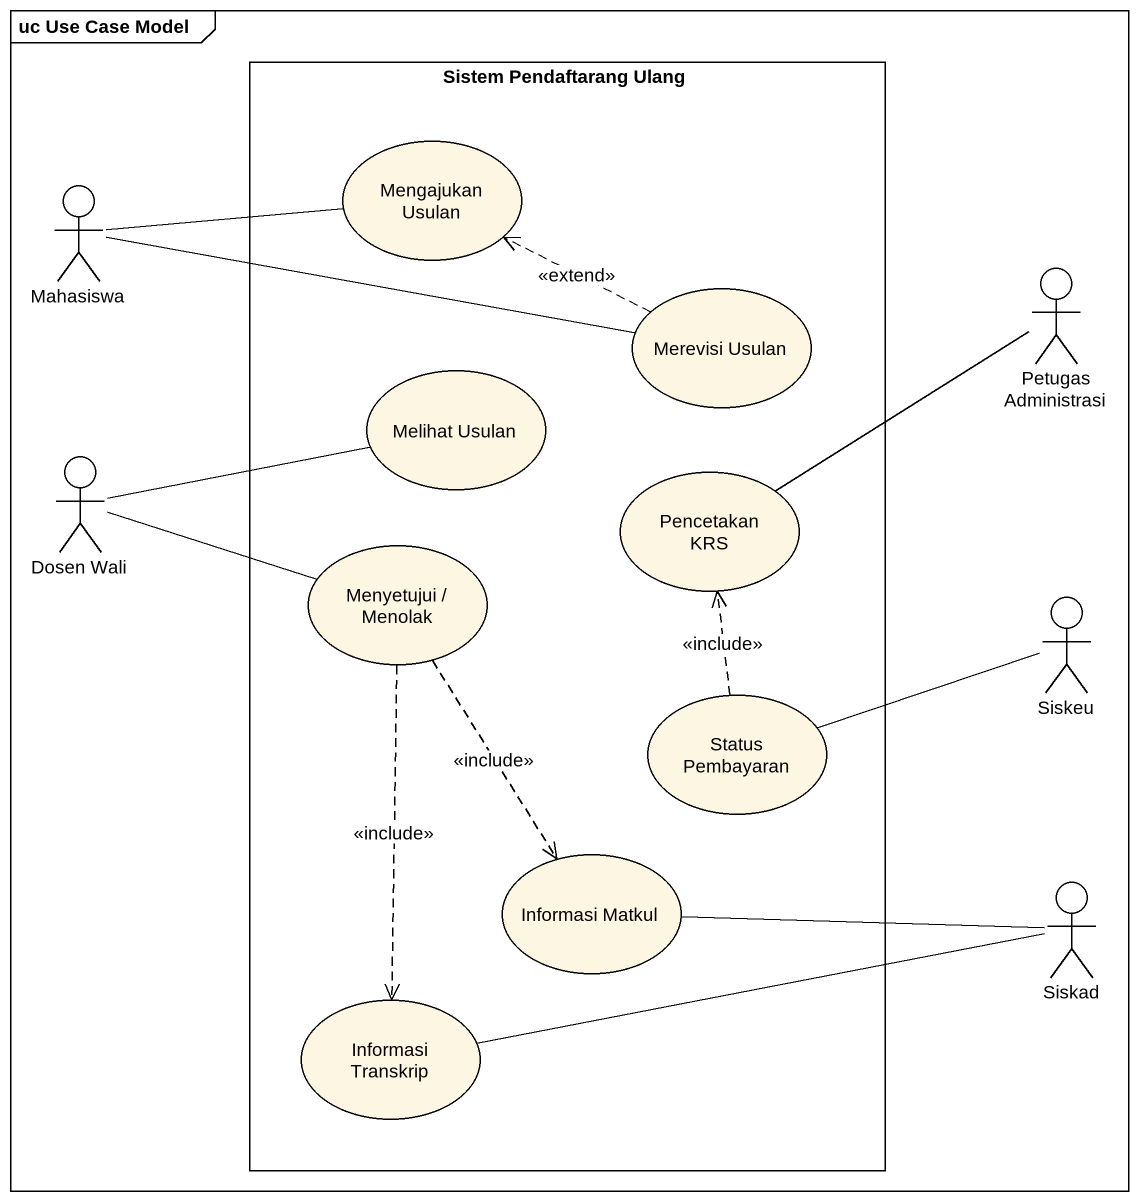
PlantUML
@startuml
mainframe uc Use Case Model
rectangle "Sistem Pendaftarang Ulang" as Sistem_Pendaftarang_Ulang {
  usecase "Mengajukan Usulan" as Mengajukan_Usulan
  usecase "Merevisi Usulan" as Merevisi_Usulan
  usecase "Melihat Usulan" as Melihat_Usulan
  usecase "Pencetakan KRS" as Pencetakan_KRS
  usecase "Menyetujui / Menolak" as Menyetujui_Menolak
  usecase "Status Pembayaran" as Status_Pembayaran
  usecase "Informasi Matkul" as Informasi_Matkul
  usecase "Informasi Transkrip" as Informasi_Transkrip
}
actor Mahasiswa
actor "Petugas Administrasi" as Petugas_Administrasi
actor "Dosen Wali" as Dosen_Wali
actor Siskeu
actor Siskad
Mahasiswa -right- Mengajukan_Usulan
Mahasiswa -right- Merevisi_Usulan
Merevisi_Usulan .left.> Mengajukan_Usulan : <<extend>>
Petugas_Administrasi -left- Pencetakan_KRS
Dosen_Wali -right- Melihat_Usulan
Dosen_Wali -right- Menyetujui_Menolak
Menyetujui_Menolak ..> Informasi_Matkul : <<include>>
Menyetujui_Menolak ..> Informasi_Transkrip : <<include>>
Siskeu -left- Status_Pembayaran
Status_Pembayaran .up.> Pencetakan_KRS : <<include>>
Siskad -left- Informasi_Matkul
Siskad -left- Informasi_Transkrip
@enduml
